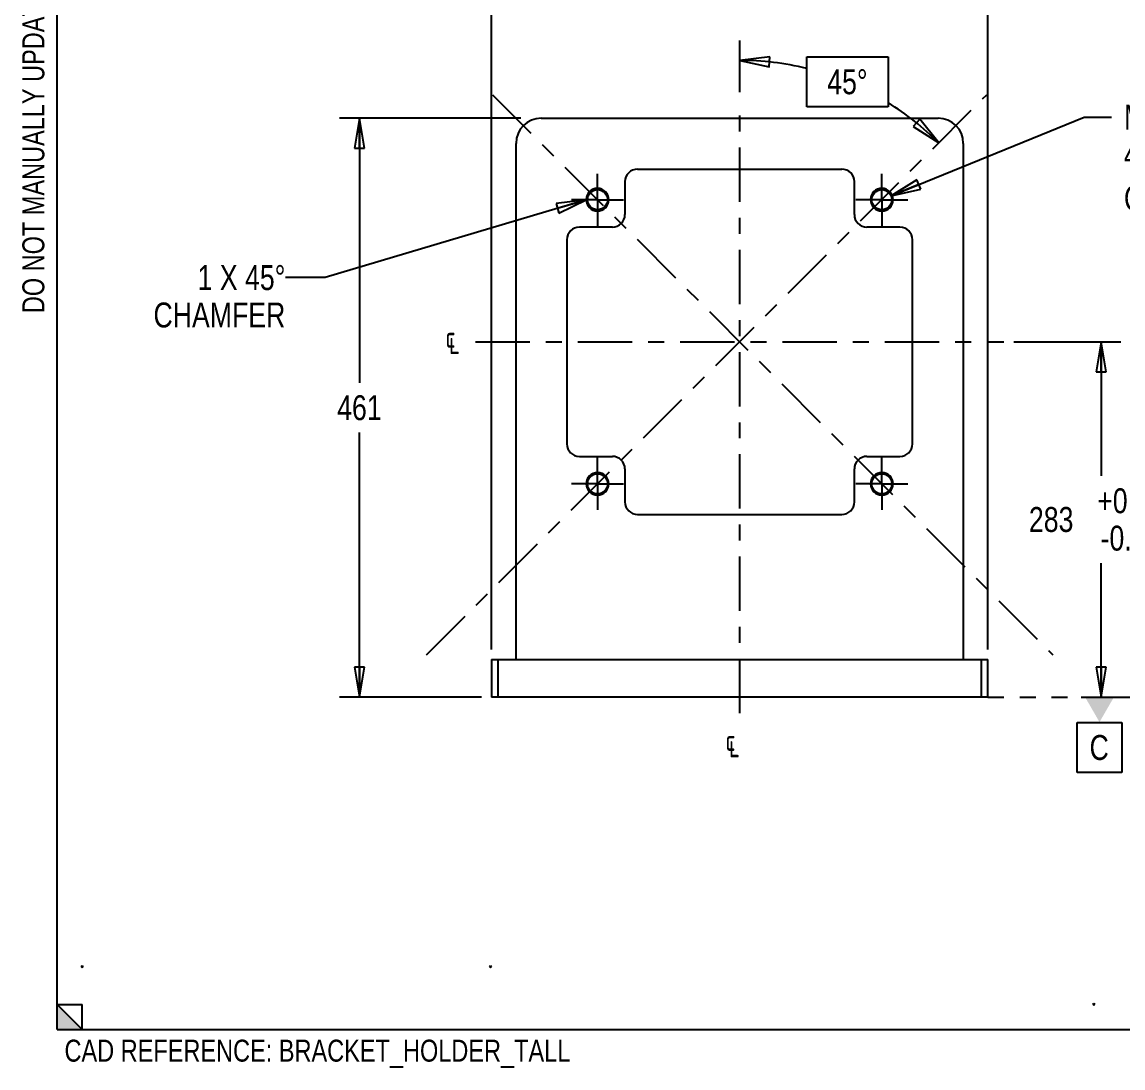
# Model space of a CAD drawing. Header units: inches. Extents: x 0.1 to 16.4, y 0 to 11.6.
# Drawn here: x 0.06 to 6.96, y 0.03 to 6.59 of the extents above; entities that cross this region are included whole.
import ezdxf
from ezdxf.enums import TextEntityAlignment as Align

# ---------------------------------------------------------------- set-up
doc = ezdxf.new("R2010")
doc.units = ezdxf.units.IN
doc.header["$LTSCALE"] = 0.909449
doc.header["$MEASUREMENT"] = 0
doc.linetypes.add('CENTER', pattern=[0.6, 0.375, -0.075, 0.075, -0.075])
doc.linetypes.add('DASHED', pattern=[0.2, 0.1, -0.1])
doc.layers.get('0').update_dxf_attribs({"linetype": 'CONTINUOUS'})
doc.layers.add('02___PRT_ALL_AXES', color=7, linetype='CONTINUOUS')
doc.styles.get("Standard").update_dxf_attribs({"font": 'txt', "width": 0.8})
doc.styles.add('TEXTSTYLE_1', font='gdt', dxfattribs={"width": 0.8})
doc.dimstyles.new('DIMSTYLE_1', dxfattribs={"dimtxt": 0.15625, "dimasz": 0.1875, "dimexe": 0.125, "dimexo": 0.0625, "dimgap": 0.078125, "dimtad": 0, "dimtih": 1, "dimtoh": 1, "dimlfac": 5, "dimzin": 4, "dimdsep": 46, "dimtxsty": 'STANDARD', "dimblk": 'CLOSED', "dimblk1": 'CLOSED', "dimblk2": 'CLOSED', "dimcen": 0.09, "dimadec": 0, "dimazin": 0, "dimtp": 0.01, "dimtm": 0.01, "dimtfac": 1, "dimtofl": 0, "dimtmove": 0, "dimatfit": 3, "dimldrblk": 'CLOSED', "dimfxl": 1, "dimtolj": 1, "dimtzin": 4, "dimarcsym": 0})
doc.dimstyles.new('DIMSTYLE_4', dxfattribs={"dimtxt": 0.15625, "dimasz": 0.1875, "dimexe": 0.125, "dimexo": 0.0625, "dimgap": 0.078125, "dimtad": 0, "dimtih": 1, "dimtoh": 1, "dimdec": 1, "dimlfac": 5, "dimzin": 4, "dimdsep": 46, "dimtxsty": 'STANDARD', "dimblk": 'CLOSED', "dimblk1": 'CLOSED', "dimblk2": 'CLOSED', "dimcen": 0.09, "dimadec": 0, "dimazin": 0, "dimtp": 0.5, "dimtm": 0.5, "dimtfac": 1, "dimtdec": 1, "dimtofl": 0, "dimtmove": 0, "dimatfit": 3, "dimldrblk": 'CLOSED', "dimfxl": 1, "dimtolj": 1, "dimtzin": 4, "dimarcsym": 0})
doc.dimstyles.new('DIMSTYLE_5', dxfattribs={"dimtxt": 0.15625, "dimasz": 0.1875, "dimexe": 0.125, "dimexo": 0.0625, "dimgap": 0.09, "dimtad": 0, "dimtih": 1, "dimtoh": 1, "dimlfac": 5, "dimzin": 4, "dimdsep": 46, "dimtxsty": 'STANDARD', "dimblk": 'CLOSED', "dimblk1": 'CLOSED', "dimblk2": 'CLOSED', "dimcen": 0.09, "dimadec": 0, "dimazin": 0, "dimtp": 0.01, "dimtm": 0.01, "dimtfac": 1, "dimtofl": 0, "dimtmove": 0, "dimatfit": 2, "dimldrblk": 'CLOSED', "dimfxl": 1, "dimtolj": 1, "dimtzin": 4, "dimarcsym": 0})
doc.dimstyles.new('DIMSTYLE_6', dxfattribs={"dimtxt": 0.15625, "dimasz": 0.1875, "dimexe": 0.125, "dimexo": 0.0625, "dimgap": 0.078125, "dimtad": 0, "dimtih": 1, "dimtoh": 1, "dimlfac": 5, "dimzin": 4, "dimdsep": 46, "dimtxsty": 'STANDARD', "dimblk": 'CLOSED', "dimblk1": 'CLOSED', "dimblk2": 'CLOSED', "dimcen": 0.09, "dimadec": 0, "dimazin": 0, "dimtol": 1, "dimtp": 0.01, "dimtm": 0.01, "dimtfac": 1, "dimtofl": 0, "dimtmove": 0, "dimatfit": 3, "dimldrblk": 'CLOSED', "dimfxl": 1, "dimtolj": 1, "dimtzin": 4, "dimarcsym": 0})
doc.dimstyles.get("Standard").update_dxf_attribs({"dimtxt": 0.15625, "dimasz": 0.1875, "dimexe": 0.125, "dimexo": 0.0625, "dimgap": 0.09, "dimtad": 0, "dimtih": 1, "dimtoh": 1, "dimzin": 4, "dimdsep": 46, "dimtxsty": 'STANDARD', "dimblk": 'CLOSED', "dimblk1": 'CLOSED', "dimblk2": 'CLOSED', "dimcen": 0.09, "dimadec": 0, "dimazin": 0, "dimtol": 1, "dimtp": 0.01, "dimtm": 0.01, "dimtfac": 1, "dimtofl": 0, "dimtmove": 0, "dimatfit": 3, "dimldrblk": 'CLOSED', "dimfxl": 1, "dimtolj": 1, "dimtzin": 4, "dimarcsym": 0})

# ---------------------------------------------------------------- blocks, each defined once
blk = doc.blocks.new('_CLOSED')
at = {"color": 0, "linetype": 'BYBLOCK'}
for p, q in [((0, 0), (-1, 0.167)), ((-1, 0.167), (-1, -0.167)), ((-1, -0.167), (0, 0)), ((-1, 0), (0, 0))]:
    blk.add_line(p, q, dxfattribs=at)
blk = doc.blocks.new('*D0')
at = {"color": 2, "linetype": 'CONTINUOUS'}
for p, q in [((3.182, 5.9899), (2.0447, 5.9899)), ((2.1697, 5.9899), (2.1697, 4.3312)), ((2.1697, 2.36), (2.1697, 4.0187)), ((2.9352, 2.36), (2.0447, 2.36))]:
    blk.add_line(p, q, dxfattribs=at)
at = {"color": 2, "linetype": 'CONTINUOUS', "xscale": 0.1875, "yscale": 0.1875, "zscale": 0.1875}
for p, rotation in [((2.1697, 5.9899), 90), ((2.1697, 2.36), 270)]:
    blk.add_blockref('_CLOSED', p, dxfattribs=dict(at, rotation=rotation))
at = {"color": 2, "linetype": 'CONTINUOUS', "insert": (2.1697, 4.2531), "char_height": 0.15625, "width": 0.375, "attachment_point": 2, "line_spacing_factor": 0.9}
blk.add_mtext('461', dxfattribs=at)
blk = doc.blocks.new('*D22')
at = {"color": 2, "linetype": 'CONTINUOUS'}
for p, q in [((2.9977, 2.6587), (2.9977, 6.8841)), ((6.108, 2.6587), (6.108, 6.8841)), ((2.9977, 6.7591), (4.2872, 6.7591)), ((6.108, 6.7591), (4.8185, 6.7591))]:
    blk.add_line(p, q, dxfattribs=at)
at = {"color": 2, "linetype": 'CONTINUOUS', "xscale": 0.1875, "yscale": 0.1875, "zscale": 0.1875, "rotation": 180}
blk.add_blockref('_CLOSED', (2.9977, 6.7591), dxfattribs=at)
at = {"color": 2, "linetype": 'CONTINUOUS', "xscale": 0.1875, "yscale": 0.1875, "zscale": 0.1875}
blk.add_blockref('_CLOSED', (6.108, 6.7591), dxfattribs=at)
at = {"color": 2, "linetype": 'CONTINUOUS', "insert": (4.5529, 6.8373), "char_height": 0.15625, "width": 0.375, "attachment_point": 2, "line_spacing_factor": 0.9}
blk.add_mtext('395', dxfattribs=at)
blk = doc.blocks.new('*D23')
at = {"color": 2, "linetype": 'CONTINUOUS'}
blk.add_line((4.5529, 6.1524), (4.5529, 6.478), dxfattribs=at)
for points in [[(4.7418, 6.3742), (4.5529, 6.353), (4.7384, 6.3118), (4.7418, 6.3742)], [(5.6403, 5.9382), (5.8006, 5.8361), (5.6821, 5.9847), (5.6403, 5.9382)]]:
    blk.add_lwpolyline(points, dxfattribs=at)
for start, end in [(76.22807, 90), (45, 58.17617)]:
    blk.add_arc((4.5529, 4.5883), 1.7646, start, end, dxfattribs=at)
at = {"color": 2, "linetype": 'CONTINUOUS', "insert": (5.2281, 6.2968), "char_height": 0.15625, "width": 0.354167, "attachment_point": 2, "line_spacing_factor": 0.9}
blk.add_mtext('45\\Fgdt;{\\Fgdt;~}', dxfattribs=at)
blk = doc.blocks.new('*D24')
at = {"color": 2, "linetype": 'CONTINUOUS'}
for p, q in [((5.502, 5.503), (6.7116, 5.9967)), ((6.7116, 5.9967), (6.8835, 5.9967))]:
    blk.add_line(p, q, dxfattribs=at)
at = {"color": 2, "linetype": 'CONTINUOUS', "xscale": 0.1875, "yscale": 0.1875, "zscale": 0.1875, "rotation": 202.2032290413}
blk.add_blockref('_CLOSED', (5.502, 5.503), dxfattribs=at)
at = {"color": 2, "linetype": 'CONTINUOUS', "width": 0.8}
for s, height, p in [('M', 0.1562, (6.9616, 5.9186)), ('16', 0.15625, (7.0866, 5.9186)), ('x2 THRU', 0.15625, (7.3366, 5.9186)), ('4 POS EQUISPACED ', 0.15625, (6.9616, 5.6842)), ('ON A ', 0.15625, (6.9616, 5.4108)), ('320', 0.15625, (7.8731, 5.4108)), (' PCD', 0.15625, (8.3262, 5.4108))]:
    blk.add_text(s, height=height, dxfattribs=at).set_placement(p)
at = {"color": 2, "linetype": 'CONTINUOUS', "style": 'TEXTSTYLE_1'}
blk.add_text('n', height=0.1562, dxfattribs=at).set_placement((7.6647, 5.4108))
blk = doc.blocks.new('*D25')
at = {"color": 2, "linetype": 'CONTINUOUS'}
for p, q in [((6.2705, 4.5883), (6.9427, 4.5883)), ((6.8177, 4.5883), (6.8177, 3.7476)), ((6.8177, 2.36), (6.8177, 3.2007)), ((6.6927, 2.36), (7.0282, 2.36))]:
    blk.add_line(p, q, dxfattribs=at)
at = {"color": 2, "linetype": 'CONTINUOUS', "xscale": 0.1875, "yscale": 0.1875, "zscale": 0.1875}
for p, rotation in [((6.8177, 4.5883), 90), ((6.8177, 2.36), 270)]:
    blk.add_blockref('_CLOSED', p, dxfattribs=dict(at, rotation=rotation))
at = {"color": 2, "linetype": 'CONTINUOUS', "width": 0.8}
for s, p in [('+0.01', (7.0052, 3.5132)), ('283', (6.5052, 3.396)), ('-0.01', (7.0052, 3.2789))]:
    blk.add_text(s, height=0.15625, dxfattribs=at).set_placement(p, align=Align.CENTER)

msp = doc.modelspace()

# ---------------------------------------------------------------- hatches: boundary and pattern name
at = {"linetype": 'CONTINUOUS'}
h = msp.add_hatch(color=2, dxfattribs=at)
edge = h.paths.add_edge_path()
edge.add_line((0.2756, 0.2756), (0.2756, 0.4331))
edge.add_line((0.2756, 0.2756), (0.4331, 0.2756))
edge.add_line((0.4331, 0.2756), (0.2756, 0.4331))

# ---------------------------------------------------------------- linework, layer by layer
at = {"color": 7, "linetype": 'CONTINUOUS'}
for p, q in [((0.2756, 0.4331), (0.2756, 11.4173)), ((3.3088, 5.9899), (5.797, 5.9899)), ((3.1513, 2.5962), (3.1513, 5.8324)), ((5.9544, 5.8324), (5.9544, 2.5962)), ((3.9129, 5.671), (5.1929, 5.671)), ((3.8341, 5.5923), (3.8341, 5.3858)), ((5.2716, 5.3858), (5.2716, 5.5923)), ((3.7554, 5.3071), (3.5489, 5.3071)), ((5.5568, 5.3071), (5.3503, 5.3071)), ((3.4702, 5.2283), (3.4702, 3.9483)), ((5.6355, 3.9483), (5.6355, 5.2283)), ((3.5489, 3.8696), (3.7554, 3.8696)), ((5.3503, 3.8696), (5.5568, 3.8696)), ((3.8341, 3.7909), (3.8341, 3.5844)), ((5.2716, 3.5844), (5.2716, 3.7909)), ((3.9129, 3.5057), (5.1929, 3.5057)), ((2.9977, 2.5962), (6.108, 2.5962)), ((2.9977, 2.5962), (2.9977, 2.36)), ((3.0371, 2.5962), (3.0371, 2.36)), ((6.0686, 2.36), (6.0686, 2.5962)), ((6.108, 2.36), (6.108, 2.5962)), ((6.108, 2.36), (2.9977, 2.36)), ((0.4392, 0.6631), (0.4269, 0.6754)), ((0.4392, 0.6754), (0.4269, 0.6631)), ((2.9983, 0.6631), (2.986, 0.6754)), ((2.9983, 0.6754), (2.986, 0.6631)), ((0.4331, 0.2756), (0.2756, 0.4331)), ((0.2756, 0.2756), (0.2756, 0.4331)), ((0.2756, 0.4331), (0.4331, 0.4331)), ((0.4331, 0.2756), (0.4331, 0.4331)), ((6.7778, 0.4269), (6.7655, 0.4392)), ((6.7778, 0.4392), (6.7655, 0.4269)), ((0.2756, 0.2756), (0.4331, 0.2756)), ((0.4331, 0.2756), (16.2598, 0.2756))]:
    msp.add_line(p, q, dxfattribs=at)
at = {"color": 2, "linetype": 'CONTINUOUS'}
for p, q in [((4.9729, 6.0624), (4.9729, 6.3749)), ((4.9729, 6.3749), (5.4834, 6.3749)), ((5.4834, 6.3749), (5.4834, 6.0624)), ((5.4834, 6.0624), (4.9729, 6.0624)), ((6.6675, 1.8881), (6.6675, 2.2006)), ((6.6675, 2.2006), (6.9488, 2.2006)), ((6.8081, 2.2037), (6.8081, 2.2006)), ((6.9488, 2.2006), (6.9488, 1.8881)), ((6.9488, 1.8881), (6.6675, 1.8881))]:
    msp.add_line(p, q, dxfattribs=at)
at = {"color": 2, "linetype": 'DASHED'}
msp.add_line((6.108, 2.36), (6.8081, 2.36), dxfattribs=at)
at = {"color": 7, "linetype": 'CONTINUOUS'}
for centre in [(3.662, 5.4792), (5.4437, 5.4792), (3.662, 3.6975), (5.4437, 3.6975)]:
    msp.add_circle(centre, 0.063, dxfattribs=at)
for centre, radius, start, end in [((3.3088, 5.8324), 0.1575, 90, 180), ((5.797, 5.8324), 0.1575, 0, 90), ((3.9129, 5.5923), 0.0787, 90, 180), ((5.1929, 5.5923), 0.0787, 0, 90), ((3.662, 5.4792), 0.0709, 0, 359.06932), ((5.4437, 5.4792), 0.0709, 180, 179.06932), ((3.7554, 5.3858), 0.0787, 270, 360), ((5.3503, 5.3858), 0.0787, 180, 270), ((3.5489, 5.2283), 0.0787, 90, 180), ((5.5568, 5.2283), 0.0787, 0, 90), ((3.5489, 3.9483), 0.0787, 180, 270), ((5.5568, 3.9483), 0.0787, 270, 360), ((3.7554, 3.7909), 0.0787, 0, 90), ((5.3503, 3.7909), 0.0787, 90, 180), ((3.662, 3.6975), 0.0709, 180, 179.06932), ((5.4437, 3.6975), 0.0709, 180, 179.06932), ((3.9129, 3.5844), 0.0787, 180, 270), ((5.1929, 3.5844), 0.0787, 270, 360)]:
    msp.add_arc(centre, radius, start, end, dxfattribs=at)
at = {"color": 2, "linetype": 'CONTINUOUS'}
msp.add_solid([(6.7179, 2.36), (6.8984, 2.36), (6.8081, 2.2037)], dxfattribs=at)
at = {"layer": '02___PRT_ALL_AXES', "color": 7, "linetype": 'CENTER'}
for p, q in [((2.5904, 2.6259), (6.1019, 6.1374)), ((3.0038, 6.1374), (6.5153, 2.6259)), ((4.5529, 2.26), (4.5529, 6.0899)), ((3.662, 5.4792), (3.662, 5.6422)), ((5.4437, 5.4792), (5.4437, 5.6422)), ((3.662, 5.4792), (3.499, 5.4792)), ((3.662, 5.4792), (3.662, 5.3162)), ((3.662, 5.4792), (3.825, 5.4792)), ((5.4437, 5.4792), (5.2807, 5.4792)), ((5.4437, 5.4792), (5.4437, 5.3162)), ((5.4437, 5.4792), (5.6067, 5.4792)), ((2.8977, 4.5883), (6.208, 4.5883)), ((3.662, 3.6975), (3.662, 3.8605)), ((5.4437, 3.6975), (5.4437, 3.8605)), ((3.662, 3.6975), (3.499, 3.6975)), ((3.662, 3.6975), (3.662, 3.5345)), ((3.662, 3.6975), (3.825, 3.6975)), ((5.4437, 3.6975), (5.2807, 3.6975)), ((5.4437, 3.6975), (5.6067, 3.6975)), ((5.4437, 3.6975), (5.4437, 3.5345))]:
    msp.add_line(p, q, dxfattribs=at)

# ---------------------------------------------------------------- texts
at = {"color": 2, "linetype": 'CONTINUOUS', "insert": (0.0573, 5.7918), "char_height": 0.137795, "width": 2.425197, "attachment_point": 2, "rotation": 90, "line_spacing_factor": 0.9}
msp.add_mtext('DO NOT MANUALLY UPDATE', dxfattribs=at)
at = {"color": 2, "linetype": 'CONTINUOUS', "line_spacing_factor": 0.9}
for s, insert, char_height, width, attachment_point in [('1 X 45\\Fgdt;{\\Fgdt;~}\\Ftxt; \\PCHAMFER', (1.7056, 5.0688), 0.15625, 0.979167, 3), ('C', (6.7456, 2.1225), 0.1562, 0.125, 1), ('CAD REFERENCE: BRACKET_HOLDER_TALL', (1.9065, 0.2123), 0.137795, 3.748031, 2)]:
    msp.add_mtext(s, dxfattribs=dict(at, insert=insert, char_height=char_height, width=width, attachment_point=attachment_point))
at = {"color": 2, "linetype": 'CONTINUOUS', "char_height": 0.15625, "width": 0.247396, "attachment_point": 1, "line_spacing_factor": 0.9, "style": 'TEXTSTYLE_1'}
for insert in [(2.708, 4.6826), (4.4625, 2.1546)]:
    msp.add_mtext('{\\Fgdt;q}', dxfattribs=dict(at, insert=insert))

# ---------------------------------------------------------------- dimensions: what is measured, and where the dimension line sits
at = {"color": 2, "linetype": 'CONTINUOUS'}
dim = msp.add_linear_dim(base=(6.108, 6.7591), p1=(2.9977, 2.5962), p2=(6.108, 2.5962), dimstyle='DIMSTYLE_1', dxfattribs=at)
dim.commit()
dim.dimension.update_dxf_attribs({"geometry": '*D22', "text_midpoint": (4.5568, 6.7591), "dimtype": 160})
dim = msp.add_angular_dim_2l(base=(5.2281, 6.2186), line1=((5.744, 5.7794), (5.7564, 5.7919)), line2=((4.5529, 6.0723), (4.5529, 6.0899)), dimstyle='DIMSTYLE_4', dxfattribs=at)
dim.commit()
dim.dimension.update_dxf_attribs({"geometry": '*D23', "text_midpoint": (5.2281, 6.2186), "dimtype": 162})
dim = msp.add_diameter_dim_2p(p1=(5.502, 5.503), p2=(5.3854, 5.4554), text='M<>x2 THRU\\P4 POS EQUISPACED \\PON A &d1 PCD', dimstyle='DIMSTYLE_5', override={"dimpost": '<>'}, dxfattribs=at)
dim.commit()
dim.dimension.update_dxf_attribs({"geometry": '*D24', "text_midpoint": (8.0241, 5.7428), "dimtype": 163})
for base, p1, p2, angle, dimstyle, picture, middle in [((2.1697, 2.36), (3.2445, 5.9899), (2.9977, 2.36), 270, 'DIMSTYLE_1', '*D0', (2.1541, 4.175)), ((6.8177, 4.5883), (7.0907, 2.36), (6.208, 4.5883), 90, 'DIMSTYLE_6', '*D25', (6.8177, 3.4742))]:
    dim = msp.add_linear_dim(base=base, p1=p1, p2=p2, angle=angle, dimstyle=dimstyle, dxfattribs=at)
    dim.commit()
    dim.dimension.update_dxf_attribs({"geometry": picture, "text_midpoint": middle, "dimtype": 160})

# ---------------------------------------------------------------- leaders
msp.add_leader([(3.5912, 5.4792), (1.9556, 4.9907), (1.7056, 4.9907)], dimstyle='STANDARD', override={"dimtad": 0}, dxfattribs=at)

doc.saveas('drawing.dxf')
